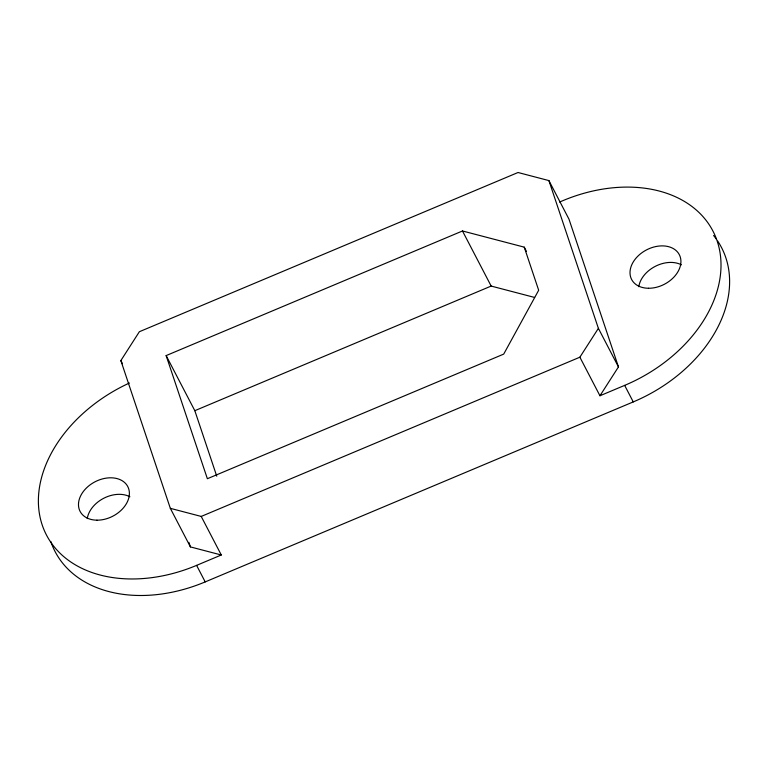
<?xml version="1.0" encoding="UTF-8"?>
<svg xmlns="http://www.w3.org/2000/svg" width="768" height="768" viewBox="0 0 768 768"><rect width="100%" height="100%" fill="white"/><g stroke="black" fill="none" stroke-linecap="round" stroke-linejoin="round"><path stroke-width="1.15" d="M170.333 508.339L201.216 516.432L221.29 554.995L190.416 546.912L170.333 508.339L120.854 360.586L139.363 331.728L518.026 172.502L548.909 180.595L568.982 219.158L618.461 366.912L599.952 395.77L579.878 357.197L598.387 328.349L548.909 180.595M524.246 247.152L538.675 290.246L503.712 354.106L207.37 478.723L166.138 355.594L462.48 230.976L524.246 247.152L526.445 251.386M559.574 202.042L562.8 200.688A134.362 96.816 -27.5 0 1 717.197 241.114A134.362 96.816 -27.5 0 1 624.653 385.382L599.952 395.77M166.138 355.594L194.822 410.688L491.165 286.07L534.624 297.456M201.216 516.432L579.878 357.197M129.427 383.021A134.362 96.816 -27.5 0 0 42.893 526.944A134.362 96.816 -27.5 0 0 196.598 565.373L221.29 554.995M50.803 541.478A134.362 96.816 -27.5 0 0 205.2 581.904L633.254 401.914A134.362 96.816 -27.5 0 0 717.706 241.085M598.387 328.349L618.461 366.912M624.653 385.382L633.254 401.914M462.48 230.976L491.165 286.07M120.854 360.586L122.486 363.715M196.598 565.373L205.2 581.904M194.822 410.688L216.758 476.208M188.89 542.362L190.416 546.912M713.587 235.507A134.362 96.816 -27.5 0 1 716.39 239.174M87.264 518.602A26.87 19.363 -27.5 0 1 103.805 498.23A26.87 19.363 -27.5 0 1 129.888 496.752M638.794 286.685A26.87 19.363 -27.5 0 1 655.334 266.314A26.87 19.363 -27.5 0 1 681.418 264.835M648.47 288.259A26.87 19.363 -27.5 0 0 680.16 256.685A26.87 19.363 -27.5 0 0 637.757 256.272A26.87 19.363 -27.5 0 0 648.47 288.259M96.941 520.176A26.87 19.363 -27.5 0 0 128.63 488.602A26.87 19.363 -27.5 0 0 86.227 488.189A26.87 19.363 -27.5 0 0 96.941 520.176"/></g></svg>
